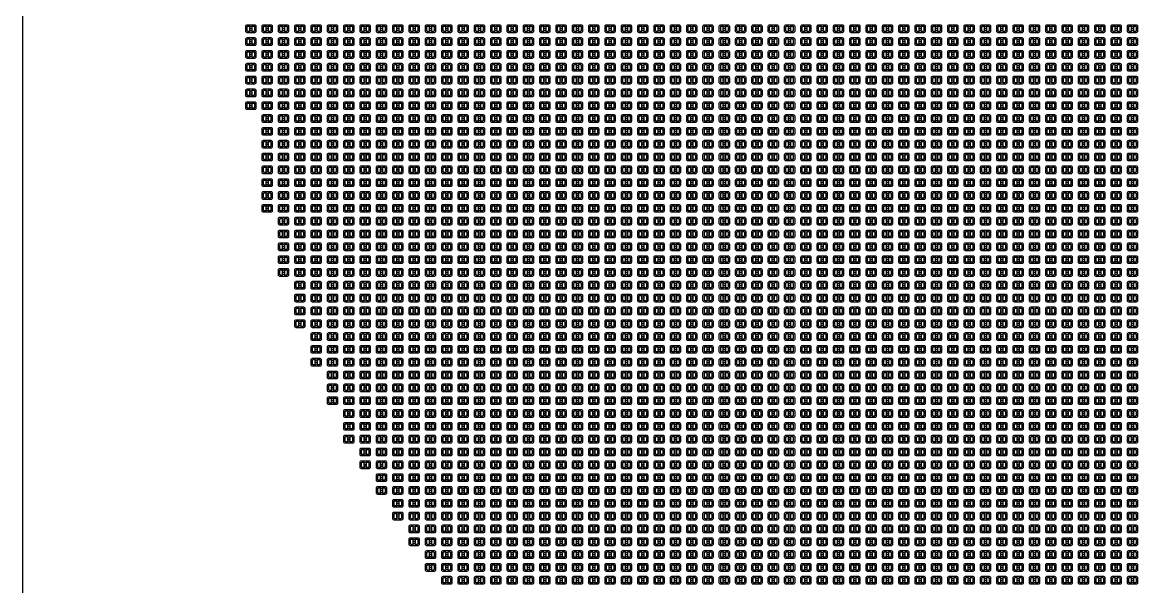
# Model space of a CAD drawing. Header units: metres. Extents: x -2500 to 2500, y -2500 to 2500.
# Drawn here: x -2500 to -7, y -1256 to 2 of the extents above; entities that cross this region are included whole.
import ezdxf

# ---------------------------------------------------------------- set-up
doc = ezdxf.new("R2010")
doc.units = ezdxf.units.M
doc.layers.add('structure', color=2, linetype='Continuous')
doc.layers.add('substrate', color=7, linetype='Continuous')

# ---------------------------------------------------------------- blocks, each defined once
blk = doc.blocks.new('structure')
at = {"layer": 'structure'}
for points in [[(-11.2, 5.8, -0.414214), (-8.2, 8.8), (8.2, 8.8, -0.414214), (11.2, 5.8), (11.2, -5.8, -0.414214), (8.2, -8.8), (-8.2, -8.8, -0.414214), (-11.2, -5.8), (-11.2, 5.8)], [(-8.2, 4.6, -0.414214), (-7, 5.8), (-2.7, 5.8, -0.414214), (-1.5, 4.6), (-1.5, 3.8, -0.414214), (-2, 3.3), (-2.5, 3.3, 0.414214), (-3, 2.8), (-3, 0.3), (3, 0.3), (3, 2.8, 0.414214), (2.5, 3.3), (2, 3.3, -0.414214), (1.5, 3.8), (1.5, 4.6, -0.414214), (2.7, 5.8), (7, 5.8, -0.414214), (8.2, 4.6), (8.2, -4.6, -0.414214), (7, -5.8), (2.7, -5.8, -0.414214), (1.5, -4.6), (1.5, -3.8, -0.414214), (2, -3.3), (2.5, -3.3, 0.414214), (3, -2.8), (3, -0.3), (-3, -0.3), (-3, -2.8, 0.414214), (-2.5, -3.3), (-2, -3.3, -0.414214), (-1.5, -3.8), (-1.5, -4.6, -0.414214), (-2.7, -5.8), (-7, -5.8, -0.414214), (-7, -5.8, -0.414214), (-8.2, -4.6), (-8.2, 4.6)]]:
    blk.add_lwpolyline(points, format="xyb", dxfattribs=at)
blk = doc.blocks.new('array')
at = {"layer": 'structure'}
for p in [(-1990.4, -11.8), (-1954, -11.8), (-1917.6, -11.8), (-1881.2, -11.8), (-1844.8, -11.8), (-1808.4, -11.8), (-1772, -11.8), (-1735.6, -11.8), (-1699.2, -11.8), (-1662.8, -11.8), (-1626.4, -11.8), (-1590, -11.8), (-1553.6, -11.8), (-1517.2, -11.8), (-1480.8, -11.8), (-1444.4, -11.8), (-1408, -11.8), (-1371.6, -11.8), (-1335.2, -11.8), (-1298.8, -11.8), (-1262.4, -11.8), (-1226, -11.8), (-1189.6, -11.8), (-1153.2, -11.8), (-1116.8, -11.8), (-1080.4, -11.8), (-1044, -11.8), (-1007.6, -11.8), (-971.2, -11.8), (-934.8, -11.8), (-898.4, -11.8), (-862, -11.8), (-825.6, -11.8), (-789.2, -11.8), (-752.8, -11.8), (-716.4, -11.8), (-680, -11.8), (-643.6, -11.8), (-607.2, -11.8), (-570.8, -11.8), (-534.4, -11.8), (-498, -11.8), (-461.6, -11.8), (-425.2, -11.8), (-388.8, -11.8), (-352.4, -11.8), (-316, -11.8), (-279.6, -11.8), (-243.2, -11.8), (-206.8, -11.8), (-170.4, -11.8), (-134, -11.8), (-97.6, -11.8), (-61.2, -11.8), (-24.8, -11.8), (-1990.4, -40.4), (-1954, -40.4), (-1917.6, -40.4), (-1881.2, -40.4), (-1844.8, -40.4), (-1808.4, -40.4), (-1772, -40.4), (-1735.6, -40.4), (-1699.2, -40.4), (-1662.8, -40.4), (-1626.4, -40.4), (-1590, -40.4), (-1553.6, -40.4), (-1517.2, -40.4), (-1480.8, -40.4), (-1444.4, -40.4), (-1408, -40.4), (-1371.6, -40.4), (-1335.2, -40.4), (-1298.8, -40.4), (-1262.4, -40.4), (-1226, -40.4), (-1189.6, -40.4), (-1153.2, -40.4), (-1116.8, -40.4), (-1080.4, -40.4), (-1044, -40.4), (-1007.6, -40.4), (-971.2, -40.4), (-934.8, -40.4), (-898.4, -40.4), (-862, -40.4), (-825.6, -40.4), (-789.2, -40.4), (-752.8, -40.4), (-716.4, -40.4), (-680, -40.4), (-643.6, -40.4), (-607.2, -40.4), (-570.8, -40.4), (-534.4, -40.4), (-498, -40.4), (-461.6, -40.4), (-425.2, -40.4), (-388.8, -40.4), (-352.4, -40.4), (-316, -40.4), (-279.6, -40.4), (-243.2, -40.4), (-206.8, -40.4), (-170.4, -40.4), (-134, -40.4), (-97.6, -40.4), (-61.2, -40.4), (-24.8, -40.4), (-1990.4, -69), (-1954, -69), (-1917.6, -69), (-1881.2, -69), (-1844.8, -69), (-1808.4, -69), (-1772, -69), (-1735.6, -69), (-1699.2, -69), (-1662.8, -69), (-1626.4, -69), (-1590, -69), (-1553.6, -69), (-1517.2, -69), (-1480.8, -69), (-1444.4, -69), (-1408, -69), (-1371.6, -69), (-1335.2, -69), (-1298.8, -69), (-1262.4, -69), (-1226, -69), (-1189.6, -69), (-1153.2, -69), (-1116.8, -69), (-1080.4, -69), (-1044, -69), (-1007.6, -69), (-971.2, -69), (-934.8, -69), (-898.4, -69), (-862, -69), (-825.6, -69), (-789.2, -69), (-752.8, -69), (-716.4, -69), (-680, -69), (-643.6, -69), (-607.2, -69), (-570.8, -69), (-534.4, -69), (-498, -69), (-461.6, -69), (-425.2, -69), (-388.8, -69), (-352.4, -69), (-316, -69), (-279.6, -69), (-243.2, -69), (-206.8, -69), (-170.4, -69), (-134, -69), (-97.6, -69), (-61.2, -69), (-24.8, -69), (-1990.4, -97.6), (-1954, -97.6), (-1917.6, -97.6), (-1881.2, -97.6), (-1844.8, -97.6), (-1808.4, -97.6), (-1772, -97.6), (-1735.6, -97.6), (-1699.2, -97.6), (-1662.8, -97.6), (-1626.4, -97.6), (-1590, -97.6), (-1553.6, -97.6), (-1517.2, -97.6), (-1480.8, -97.6), (-1444.4, -97.6), (-1408, -97.6), (-1371.6, -97.6), (-1335.2, -97.6), (-1298.8, -97.6), (-1262.4, -97.6), (-1226, -97.6), (-1189.6, -97.6), (-1153.2, -97.6), (-1116.8, -97.6), (-1080.4, -97.6), (-1044, -97.6), (-1007.6, -97.6), (-971.2, -97.6), (-934.8, -97.6), (-898.4, -97.6), (-862, -97.6), (-825.6, -97.6), (-789.2, -97.6), (-752.8, -97.6), (-716.4, -97.6), (-680, -97.6), (-643.6, -97.6), (-607.2, -97.6), (-570.8, -97.6), (-534.4, -97.6), (-498, -97.6), (-461.6, -97.6), (-425.2, -97.6), (-388.8, -97.6), (-352.4, -97.6), (-316, -97.6), (-279.6, -97.6), (-243.2, -97.6), (-206.8, -97.6), (-170.4, -97.6), (-134, -97.6), (-97.6, -97.6), (-61.2, -97.6), (-24.8, -97.6), (-1990.4, -126.2), (-1954, -126.2), (-1917.6, -126.2), (-1881.2, -126.2), (-1844.8, -126.2), (-1808.4, -126.2), (-1772, -126.2), (-1735.6, -126.2), (-1699.2, -126.2), (-1662.8, -126.2), (-1626.4, -126.2), (-1590, -126.2), (-1553.6, -126.2), (-1517.2, -126.2), (-1480.8, -126.2), (-1444.4, -126.2), (-1408, -126.2), (-1371.6, -126.2), (-1335.2, -126.2), (-1298.8, -126.2), (-1262.4, -126.2), (-1226, -126.2), (-1189.6, -126.2), (-1153.2, -126.2), (-1116.8, -126.2), (-1080.4, -126.2), (-1044, -126.2), (-1007.6, -126.2), (-971.2, -126.2), (-934.8, -126.2), (-898.4, -126.2), (-862, -126.2), (-825.6, -126.2), (-789.2, -126.2), (-752.8, -126.2), (-716.4, -126.2), (-680, -126.2), (-643.6, -126.2), (-607.2, -126.2), (-570.8, -126.2), (-534.4, -126.2), (-498, -126.2), (-461.6, -126.2), (-425.2, -126.2), (-388.8, -126.2), (-352.4, -126.2), (-316, -126.2), (-279.6, -126.2), (-243.2, -126.2), (-206.8, -126.2), (-170.4, -126.2), (-134, -126.2), (-97.6, -126.2), (-61.2, -126.2), (-24.8, -126.2), (-1990.4, -154.8), (-1954, -154.8), (-1917.6, -154.8), (-1881.2, -154.8), (-1844.8, -154.8), (-1808.4, -154.8), (-1772, -154.8), (-1735.6, -154.8), (-1699.2, -154.8), (-1662.8, -154.8), (-1626.4, -154.8), (-1590, -154.8), (-1553.6, -154.8), (-1517.2, -154.8), (-1480.8, -154.8), (-1444.4, -154.8), (-1408, -154.8), (-1371.6, -154.8), (-1335.2, -154.8), (-1298.8, -154.8), (-1262.4, -154.8), (-1226, -154.8), (-1189.6, -154.8), (-1153.2, -154.8), (-1116.8, -154.8), (-1080.4, -154.8), (-1044, -154.8), (-1007.6, -154.8), (-971.2, -154.8), (-934.8, -154.8), (-898.4, -154.8), (-862, -154.8), (-825.6, -154.8), (-789.2, -154.8), (-752.8, -154.8), (-716.4, -154.8), (-680, -154.8), (-643.6, -154.8), (-607.2, -154.8), (-570.8, -154.8), (-534.4, -154.8), (-498, -154.8), (-461.6, -154.8), (-425.2, -154.8), (-388.8, -154.8), (-352.4, -154.8), (-316, -154.8), (-279.6, -154.8), (-243.2, -154.8), (-206.8, -154.8), (-170.4, -154.8), (-134, -154.8), (-97.6, -154.8), (-61.2, -154.8), (-24.8, -154.8), (-1990.4, -183.4), (-1954, -183.4), (-1917.6, -183.4), (-1881.2, -183.4), (-1844.8, -183.4), (-1808.4, -183.4), (-1772, -183.4), (-1735.6, -183.4), (-1699.2, -183.4), (-1662.8, -183.4), (-1626.4, -183.4), (-1590, -183.4), (-1553.6, -183.4), (-1517.2, -183.4), (-1480.8, -183.4), (-1444.4, -183.4), (-1408, -183.4), (-1371.6, -183.4), (-1335.2, -183.4), (-1298.8, -183.4), (-1262.4, -183.4), (-1226, -183.4), (-1189.6, -183.4), (-1153.2, -183.4), (-1116.8, -183.4), (-1080.4, -183.4), (-1044, -183.4), (-1007.6, -183.4), (-971.2, -183.4), (-934.8, -183.4), (-898.4, -183.4), (-862, -183.4), (-825.6, -183.4), (-789.2, -183.4), (-752.8, -183.4), (-716.4, -183.4), (-680, -183.4), (-643.6, -183.4), (-607.2, -183.4), (-570.8, -183.4), (-534.4, -183.4), (-498, -183.4), (-461.6, -183.4), (-425.2, -183.4), (-388.8, -183.4), (-352.4, -183.4), (-316, -183.4), (-279.6, -183.4), (-243.2, -183.4), (-206.8, -183.4), (-170.4, -183.4), (-134, -183.4), (-97.6, -183.4), (-61.2, -183.4), (-24.8, -183.4), (-1954, -212), (-1917.6, -212), (-1881.2, -212), (-1844.8, -212), (-1808.4, -212), (-1772, -212), (-1735.6, -212), (-1699.2, -212), (-1662.8, -212), (-1626.4, -212), (-1590, -212), (-1553.6, -212), (-1517.2, -212), (-1480.8, -212), (-1444.4, -212), (-1408, -212), (-1371.6, -212), (-1335.2, -212), (-1298.8, -212), (-1262.4, -212), (-1226, -212), (-1189.6, -212), (-1153.2, -212), (-1116.8, -212), (-1080.4, -212), (-1044, -212), (-1007.6, -212), (-971.2, -212), (-934.8, -212), (-898.4, -212), (-862, -212), (-825.6, -212), (-789.2, -212), (-752.8, -212), (-716.4, -212), (-680, -212), (-643.6, -212), (-607.2, -212), (-570.8, -212), (-534.4, -212), (-498, -212), (-461.6, -212), (-425.2, -212), (-388.8, -212), (-352.4, -212), (-316, -212), (-279.6, -212), (-243.2, -212), (-206.8, -212), (-170.4, -212), (-134, -212), (-97.6, -212), (-61.2, -212), (-24.8, -212), (-1954, -240.6), (-1917.6, -240.6), (-1881.2, -240.6), (-1844.8, -240.6), (-1808.4, -240.6), (-1772, -240.6), (-1735.6, -240.6), (-1699.2, -240.6), (-1662.8, -240.6), (-1626.4, -240.6), (-1590, -240.6), (-1553.6, -240.6), (-1517.2, -240.6), (-1480.8, -240.6), (-1444.4, -240.6), (-1408, -240.6), (-1371.6, -240.6), (-1335.2, -240.6), (-1298.8, -240.6), (-1262.4, -240.6), (-1226, -240.6), (-1189.6, -240.6), (-1153.2, -240.6), (-1116.8, -240.6), (-1080.4, -240.6), (-1044, -240.6), (-1007.6, -240.6), (-971.2, -240.6), (-934.8, -240.6), (-898.4, -240.6), (-862, -240.6), (-825.6, -240.6), (-789.2, -240.6), (-752.8, -240.6), (-716.4, -240.6), (-680, -240.6), (-643.6, -240.6), (-607.2, -240.6), (-570.8, -240.6), (-534.4, -240.6), (-498, -240.6), (-461.6, -240.6), (-425.2, -240.6), (-388.8, -240.6), (-352.4, -240.6), (-316, -240.6), (-279.6, -240.6), (-243.2, -240.6), (-206.8, -240.6), (-170.4, -240.6), (-134, -240.6), (-97.6, -240.6), (-61.2, -240.6), (-24.8, -240.6), (-1954, -269.2), (-1917.6, -269.2), (-1881.2, -269.2), (-1844.8, -269.2), (-1808.4, -269.2), (-1772, -269.2), (-1735.6, -269.2), (-1699.2, -269.2), (-1662.8, -269.2), (-1626.4, -269.2), (-1590, -269.2), (-1553.6, -269.2), (-1517.2, -269.2), (-1480.8, -269.2), (-1444.4, -269.2), (-1408, -269.2), (-1371.6, -269.2), (-1335.2, -269.2), (-1298.8, -269.2), (-1262.4, -269.2), (-1226, -269.2), (-1189.6, -269.2), (-1153.2, -269.2), (-1116.8, -269.2), (-1080.4, -269.2), (-1044, -269.2), (-1007.6, -269.2), (-971.2, -269.2), (-934.8, -269.2), (-898.4, -269.2), (-862, -269.2), (-825.6, -269.2), (-789.2, -269.2), (-752.8, -269.2), (-716.4, -269.2), (-680, -269.2), (-643.6, -269.2), (-607.2, -269.2), (-570.8, -269.2), (-534.4, -269.2), (-498, -269.2), (-461.6, -269.2), (-425.2, -269.2), (-388.8, -269.2), (-352.4, -269.2), (-316, -269.2), (-279.6, -269.2), (-243.2, -269.2), (-206.8, -269.2), (-170.4, -269.2), (-134, -269.2), (-97.6, -269.2), (-61.2, -269.2), (-24.8, -269.2), (-1954, -297.8), (-1917.6, -297.8), (-1881.2, -297.8), (-1844.8, -297.8), (-1808.4, -297.8), (-1772, -297.8), (-1735.6, -297.8), (-1699.2, -297.8), (-1662.8, -297.8), (-1626.4, -297.8), (-1590, -297.8), (-1553.6, -297.8), (-1517.2, -297.8), (-1480.8, -297.8), (-1444.4, -297.8), (-1408, -297.8), (-1371.6, -297.8), (-1335.2, -297.8), (-1298.8, -297.8), (-1262.4, -297.8), (-1226, -297.8), (-1189.6, -297.8), (-1153.2, -297.8), (-1116.8, -297.8), (-1080.4, -297.8), (-1044, -297.8), (-1007.6, -297.8), (-971.2, -297.8), (-934.8, -297.8), (-898.4, -297.8), (-862, -297.8), (-825.6, -297.8), (-789.2, -297.8), (-752.8, -297.8), (-716.4, -297.8), (-680, -297.8), (-643.6, -297.8), (-607.2, -297.8), (-570.8, -297.8), (-534.4, -297.8), (-498, -297.8), (-461.6, -297.8), (-425.2, -297.8), (-388.8, -297.8), (-352.4, -297.8), (-316, -297.8), (-279.6, -297.8), (-243.2, -297.8), (-206.8, -297.8), (-170.4, -297.8), (-134, -297.8), (-97.6, -297.8), (-61.2, -297.8), (-24.8, -297.8), (-1954, -326.4), (-1917.6, -326.4), (-1881.2, -326.4), (-1844.8, -326.4), (-1808.4, -326.4), (-1772, -326.4), (-1735.6, -326.4), (-1699.2, -326.4), (-1662.8, -326.4), (-1626.4, -326.4), (-1590, -326.4), (-1553.6, -326.4), (-1517.2, -326.4), (-1480.8, -326.4), (-1444.4, -326.4), (-1408, -326.4), (-1371.6, -326.4), (-1335.2, -326.4), (-1298.8, -326.4), (-1262.4, -326.4), (-1226, -326.4), (-1189.6, -326.4), (-1153.2, -326.4), (-1116.8, -326.4), (-1080.4, -326.4), (-1044, -326.4), (-1007.6, -326.4), (-971.2, -326.4), (-934.8, -326.4), (-898.4, -326.4), (-862, -326.4), (-825.6, -326.4), (-789.2, -326.4), (-752.8, -326.4), (-716.4, -326.4), (-680, -326.4), (-643.6, -326.4), (-607.2, -326.4), (-570.8, -326.4), (-534.4, -326.4), (-498, -326.4), (-461.6, -326.4), (-425.2, -326.4), (-388.8, -326.4), (-352.4, -326.4), (-316, -326.4), (-279.6, -326.4), (-243.2, -326.4), (-206.8, -326.4), (-170.4, -326.4), (-134, -326.4), (-97.6, -326.4), (-61.2, -326.4), (-24.8, -326.4), (-1954, -355), (-1917.6, -355), (-1881.2, -355), (-1844.8, -355), (-1808.4, -355), (-1772, -355), (-1735.6, -355), (-1699.2, -355), (-1662.8, -355), (-1626.4, -355), (-1590, -355), (-1553.6, -355), (-1517.2, -355), (-1480.8, -355), (-1444.4, -355), (-1408, -355), (-1371.6, -355), (-1335.2, -355), (-1298.8, -355), (-1262.4, -355), (-1226, -355), (-1189.6, -355), (-1153.2, -355), (-1116.8, -355), (-1080.4, -355), (-1044, -355), (-1007.6, -355), (-971.2, -355), (-934.8, -355), (-898.4, -355), (-862, -355), (-825.6, -355), (-789.2, -355), (-752.8, -355), (-716.4, -355), (-680, -355), (-643.6, -355), (-607.2, -355), (-570.8, -355), (-534.4, -355), (-498, -355), (-461.6, -355), (-425.2, -355), (-388.8, -355), (-352.4, -355), (-316, -355), (-279.6, -355), (-243.2, -355), (-206.8, -355), (-170.4, -355), (-134, -355), (-97.6, -355), (-61.2, -355), (-24.8, -355), (-1954, -383.6), (-1917.6, -383.6), (-1881.2, -383.6), (-1844.8, -383.6), (-1808.4, -383.6), (-1772, -383.6), (-1735.6, -383.6), (-1699.2, -383.6), (-1662.8, -383.6), (-1626.4, -383.6), (-1590, -383.6), (-1553.6, -383.6), (-1517.2, -383.6), (-1480.8, -383.6), (-1444.4, -383.6), (-1408, -383.6), (-1371.6, -383.6), (-1335.2, -383.6), (-1298.8, -383.6), (-1262.4, -383.6), (-1226, -383.6), (-1189.6, -383.6), (-1153.2, -383.6), (-1116.8, -383.6), (-1080.4, -383.6), (-1044, -383.6), (-1007.6, -383.6), (-971.2, -383.6), (-934.8, -383.6), (-898.4, -383.6), (-862, -383.6), (-825.6, -383.6), (-789.2, -383.6), (-752.8, -383.6), (-716.4, -383.6), (-680, -383.6), (-643.6, -383.6), (-607.2, -383.6), (-570.8, -383.6), (-534.4, -383.6), (-498, -383.6), (-461.6, -383.6), (-425.2, -383.6), (-388.8, -383.6), (-352.4, -383.6), (-316, -383.6), (-279.6, -383.6), (-243.2, -383.6), (-206.8, -383.6), (-170.4, -383.6), (-134, -383.6), (-97.6, -383.6), (-61.2, -383.6), (-24.8, -383.6), (-1954, -412.2), (-1917.6, -412.2), (-1881.2, -412.2), (-1844.8, -412.2), (-1808.4, -412.2), (-1772, -412.2), (-1735.6, -412.2), (-1699.2, -412.2), (-1662.8, -412.2), (-1626.4, -412.2), (-1590, -412.2), (-1553.6, -412.2), (-1517.2, -412.2), (-1480.8, -412.2), (-1444.4, -412.2), (-1408, -412.2), (-1371.6, -412.2), (-1335.2, -412.2), (-1298.8, -412.2), (-1262.4, -412.2), (-1226, -412.2), (-1189.6, -412.2), (-1153.2, -412.2), (-1116.8, -412.2), (-1080.4, -412.2), (-1044, -412.2), (-1007.6, -412.2), (-971.2, -412.2), (-934.8, -412.2), (-898.4, -412.2), (-862, -412.2), (-825.6, -412.2), (-789.2, -412.2), (-752.8, -412.2), (-716.4, -412.2), (-680, -412.2), (-643.6, -412.2), (-607.2, -412.2), (-570.8, -412.2), (-534.4, -412.2), (-498, -412.2), (-461.6, -412.2), (-425.2, -412.2), (-388.8, -412.2), (-352.4, -412.2), (-316, -412.2), (-279.6, -412.2), (-243.2, -412.2), (-206.8, -412.2), (-170.4, -412.2), (-134, -412.2), (-97.6, -412.2), (-61.2, -412.2), (-24.8, -412.2), (-1917.6, -440.8), (-1881.2, -440.8), (-1844.8, -440.8), (-1808.4, -440.8), (-1772, -440.8), (-1735.6, -440.8), (-1699.2, -440.8), (-1662.8, -440.8), (-1626.4, -440.8), (-1590, -440.8), (-1553.6, -440.8), (-1517.2, -440.8), (-1480.8, -440.8), (-1444.4, -440.8), (-1408, -440.8), (-1371.6, -440.8), (-1335.2, -440.8), (-1298.8, -440.8), (-1262.4, -440.8), (-1226, -440.8), (-1189.6, -440.8), (-1153.2, -440.8), (-1116.8, -440.8), (-1080.4, -440.8), (-1044, -440.8), (-1007.6, -440.8), (-971.2, -440.8), (-934.8, -440.8), (-898.4, -440.8), (-862, -440.8), (-825.6, -440.8), (-789.2, -440.8), (-752.8, -440.8), (-716.4, -440.8), (-680, -440.8), (-643.6, -440.8), (-607.2, -440.8), (-570.8, -440.8), (-534.4, -440.8), (-498, -440.8), (-461.6, -440.8), (-425.2, -440.8), (-388.8, -440.8), (-352.4, -440.8), (-316, -440.8), (-279.6, -440.8), (-243.2, -440.8), (-206.8, -440.8), (-170.4, -440.8), (-134, -440.8), (-97.6, -440.8), (-61.2, -440.8), (-24.8, -440.8), (-1917.6, -469.4), (-1881.2, -469.4), (-1844.8, -469.4), (-1808.4, -469.4), (-1772, -469.4), (-1735.6, -469.4), (-1699.2, -469.4), (-1662.8, -469.4), (-1626.4, -469.4), (-1590, -469.4), (-1553.6, -469.4), (-1517.2, -469.4), (-1480.8, -469.4), (-1444.4, -469.4), (-1408, -469.4), (-1371.6, -469.4), (-1335.2, -469.4), (-1298.8, -469.4), (-1262.4, -469.4), (-1226, -469.4), (-1189.6, -469.4), (-1153.2, -469.4), (-1116.8, -469.4), (-1080.4, -469.4), (-1044, -469.4), (-1007.6, -469.4), (-971.2, -469.4), (-934.8, -469.4), (-898.4, -469.4), (-862, -469.4), (-825.6, -469.4), (-789.2, -469.4), (-752.8, -469.4), (-716.4, -469.4), (-680, -469.4), (-643.6, -469.4), (-607.2, -469.4), (-570.8, -469.4), (-534.4, -469.4), (-498, -469.4), (-461.6, -469.4), (-425.2, -469.4), (-388.8, -469.4), (-352.4, -469.4), (-316, -469.4), (-279.6, -469.4), (-243.2, -469.4), (-206.8, -469.4), (-170.4, -469.4), (-134, -469.4), (-97.6, -469.4), (-61.2, -469.4), (-24.8, -469.4), (-1917.6, -498), (-1881.2, -498), (-1844.8, -498), (-1808.4, -498), (-1772, -498), (-1735.6, -498), (-1699.2, -498), (-1662.8, -498), (-1626.4, -498), (-1590, -498), (-1553.6, -498), (-1517.2, -498), (-1480.8, -498), (-1444.4, -498), (-1408, -498), (-1371.6, -498), (-1335.2, -498), (-1298.8, -498), (-1262.4, -498), (-1226, -498), (-1189.6, -498), (-1153.2, -498), (-1116.8, -498), (-1080.4, -498), (-1044, -498), (-1007.6, -498), (-971.2, -498), (-934.8, -498), (-898.4, -498), (-862, -498), (-825.6, -498), (-789.2, -498), (-752.8, -498), (-716.4, -498), (-680, -498), (-643.6, -498), (-607.2, -498), (-570.8, -498), (-534.4, -498), (-498, -498), (-461.6, -498), (-425.2, -498), (-388.8, -498), (-352.4, -498), (-316, -498), (-279.6, -498), (-243.2, -498), (-206.8, -498), (-170.4, -498), (-134, -498), (-97.6, -498), (-61.2, -498), (-24.8, -498), (-1917.6, -526.6), (-1881.2, -526.6), (-1844.8, -526.6), (-1808.4, -526.6), (-1772, -526.6), (-1735.6, -526.6), (-1699.2, -526.6), (-1662.8, -526.6), (-1626.4, -526.6), (-1590, -526.6), (-1553.6, -526.6), (-1517.2, -526.6), (-1480.8, -526.6), (-1444.4, -526.6), (-1408, -526.6), (-1371.6, -526.6), (-1335.2, -526.6), (-1298.8, -526.6), (-1262.4, -526.6), (-1226, -526.6), (-1189.6, -526.6), (-1153.2, -526.6), (-1116.8, -526.6), (-1080.4, -526.6), (-1044, -526.6), (-1007.6, -526.6), (-971.2, -526.6), (-934.8, -526.6), (-898.4, -526.6), (-862, -526.6), (-825.6, -526.6), (-789.2, -526.6), (-752.8, -526.6), (-716.4, -526.6), (-680, -526.6), (-643.6, -526.6), (-607.2, -526.6), (-570.8, -526.6), (-534.4, -526.6), (-498, -526.6), (-461.6, -526.6), (-425.2, -526.6), (-388.8, -526.6), (-352.4, -526.6), (-316, -526.6), (-279.6, -526.6), (-243.2, -526.6), (-206.8, -526.6), (-170.4, -526.6), (-134, -526.6), (-97.6, -526.6), (-61.2, -526.6), (-24.8, -526.6), (-1917.6, -555.2), (-1881.2, -555.2), (-1844.8, -555.2), (-1808.4, -555.2), (-1772, -555.2), (-1735.6, -555.2), (-1699.2, -555.2), (-1662.8, -555.2), (-1626.4, -555.2), (-1590, -555.2), (-1553.6, -555.2), (-1517.2, -555.2), (-1480.8, -555.2), (-1444.4, -555.2), (-1408, -555.2), (-1371.6, -555.2), (-1335.2, -555.2), (-1298.8, -555.2), (-1262.4, -555.2), (-1226, -555.2), (-1189.6, -555.2), (-1153.2, -555.2), (-1116.8, -555.2), (-1080.4, -555.2), (-1044, -555.2), (-1007.6, -555.2), (-971.2, -555.2), (-934.8, -555.2), (-898.4, -555.2), (-862, -555.2), (-825.6, -555.2), (-789.2, -555.2), (-752.8, -555.2), (-716.4, -555.2), (-680, -555.2), (-643.6, -555.2), (-607.2, -555.2), (-570.8, -555.2), (-534.4, -555.2), (-498, -555.2), (-461.6, -555.2), (-425.2, -555.2), (-388.8, -555.2), (-352.4, -555.2), (-316, -555.2), (-279.6, -555.2), (-243.2, -555.2), (-206.8, -555.2), (-170.4, -555.2), (-134, -555.2), (-97.6, -555.2), (-61.2, -555.2), (-24.8, -555.2), (-1881.2, -583.8), (-1844.8, -583.8), (-1808.4, -583.8), (-1772, -583.8), (-1735.6, -583.8), (-1699.2, -583.8), (-1662.8, -583.8), (-1626.4, -583.8), (-1590, -583.8), (-1553.6, -583.8), (-1517.2, -583.8), (-1480.8, -583.8), (-1444.4, -583.8), (-1408, -583.8), (-1371.6, -583.8), (-1335.2, -583.8), (-1298.8, -583.8), (-1262.4, -583.8), (-1226, -583.8), (-1189.6, -583.8), (-1153.2, -583.8), (-1116.8, -583.8), (-1080.4, -583.8), (-1044, -583.8), (-1007.6, -583.8), (-971.2, -583.8), (-934.8, -583.8), (-898.4, -583.8), (-862, -583.8), (-825.6, -583.8), (-789.2, -583.8), (-752.8, -583.8), (-716.4, -583.8), (-680, -583.8), (-643.6, -583.8), (-607.2, -583.8), (-570.8, -583.8), (-534.4, -583.8), (-498, -583.8), (-461.6, -583.8), (-425.2, -583.8), (-388.8, -583.8), (-352.4, -583.8), (-316, -583.8), (-279.6, -583.8), (-243.2, -583.8), (-206.8, -583.8), (-170.4, -583.8), (-134, -583.8), (-97.6, -583.8), (-61.2, -583.8), (-24.8, -583.8), (-1881.2, -612.4), (-1844.8, -612.4), (-1808.4, -612.4), (-1772, -612.4), (-1735.6, -612.4), (-1699.2, -612.4), (-1662.8, -612.4), (-1626.4, -612.4), (-1590, -612.4), (-1553.6, -612.4), (-1517.2, -612.4), (-1480.8, -612.4), (-1444.4, -612.4), (-1408, -612.4), (-1371.6, -612.4), (-1335.2, -612.4), (-1298.8, -612.4), (-1262.4, -612.4), (-1226, -612.4), (-1189.6, -612.4), (-1153.2, -612.4), (-1116.8, -612.4), (-1080.4, -612.4), (-1044, -612.4), (-1007.6, -612.4), (-971.2, -612.4), (-934.8, -612.4), (-898.4, -612.4), (-862, -612.4), (-825.6, -612.4), (-789.2, -612.4), (-752.8, -612.4), (-716.4, -612.4), (-680, -612.4), (-643.6, -612.4), (-607.2, -612.4), (-570.8, -612.4), (-534.4, -612.4), (-498, -612.4), (-461.6, -612.4), (-425.2, -612.4), (-388.8, -612.4), (-352.4, -612.4), (-316, -612.4), (-279.6, -612.4), (-243.2, -612.4), (-206.8, -612.4), (-170.4, -612.4), (-134, -612.4), (-97.6, -612.4), (-61.2, -612.4), (-24.8, -612.4), (-1881.2, -641), (-1844.8, -641), (-1808.4, -641), (-1772, -641), (-1735.6, -641), (-1699.2, -641), (-1662.8, -641), (-1626.4, -641), (-1590, -641), (-1553.6, -641), (-1517.2, -641), (-1480.8, -641), (-1444.4, -641), (-1408, -641), (-1371.6, -641), (-1335.2, -641), (-1298.8, -641), (-1262.4, -641), (-1226, -641), (-1189.6, -641), (-1153.2, -641), (-1116.8, -641), (-1080.4, -641), (-1044, -641), (-1007.6, -641), (-971.2, -641), (-934.8, -641), (-898.4, -641), (-862, -641), (-825.6, -641), (-789.2, -641), (-752.8, -641), (-716.4, -641), (-680, -641), (-643.6, -641), (-607.2, -641), (-570.8, -641), (-534.4, -641), (-498, -641), (-461.6, -641), (-425.2, -641), (-388.8, -641), (-352.4, -641), (-316, -641), (-279.6, -641), (-243.2, -641), (-206.8, -641), (-170.4, -641), (-134, -641), (-97.6, -641), (-61.2, -641), (-24.8, -641), (-1881.2, -669.6), (-1844.8, -669.6), (-1808.4, -669.6), (-1772, -669.6), (-1735.6, -669.6), (-1699.2, -669.6), (-1662.8, -669.6), (-1626.4, -669.6), (-1590, -669.6), (-1553.6, -669.6), (-1517.2, -669.6), (-1480.8, -669.6), (-1444.4, -669.6), (-1408, -669.6), (-1371.6, -669.6), (-1335.2, -669.6), (-1298.8, -669.6), (-1262.4, -669.6), (-1226, -669.6), (-1189.6, -669.6), (-1153.2, -669.6), (-1116.8, -669.6), (-1080.4, -669.6), (-1044, -669.6), (-1007.6, -669.6), (-971.2, -669.6), (-934.8, -669.6), (-898.4, -669.6), (-862, -669.6), (-825.6, -669.6), (-789.2, -669.6), (-752.8, -669.6), (-716.4, -669.6), (-680, -669.6), (-643.6, -669.6), (-607.2, -669.6), (-570.8, -669.6), (-534.4, -669.6), (-498, -669.6), (-461.6, -669.6), (-425.2, -669.6), (-388.8, -669.6), (-352.4, -669.6), (-316, -669.6), (-279.6, -669.6), (-243.2, -669.6), (-206.8, -669.6), (-170.4, -669.6), (-134, -669.6), (-97.6, -669.6), (-61.2, -669.6), (-24.8, -669.6), (-1844.8, -698.2), (-1808.4, -698.2), (-1772, -698.2), (-1735.6, -698.2), (-1699.2, -698.2), (-1662.8, -698.2), (-1626.4, -698.2), (-1590, -698.2), (-1553.6, -698.2), (-1517.2, -698.2), (-1480.8, -698.2), (-1444.4, -698.2), (-1408, -698.2), (-1371.6, -698.2), (-1335.2, -698.2), (-1298.8, -698.2), (-1262.4, -698.2), (-1226, -698.2), (-1189.6, -698.2), (-1153.2, -698.2), (-1116.8, -698.2), (-1080.4, -698.2), (-1044, -698.2), (-1007.6, -698.2), (-971.2, -698.2), (-934.8, -698.2), (-898.4, -698.2), (-862, -698.2), (-825.6, -698.2), (-789.2, -698.2), (-752.8, -698.2), (-716.4, -698.2), (-680, -698.2), (-643.6, -698.2), (-607.2, -698.2), (-570.8, -698.2), (-534.4, -698.2), (-498, -698.2), (-461.6, -698.2), (-425.2, -698.2), (-388.8, -698.2), (-352.4, -698.2), (-316, -698.2), (-279.6, -698.2), (-243.2, -698.2), (-206.8, -698.2), (-170.4, -698.2), (-134, -698.2), (-97.6, -698.2), (-61.2, -698.2), (-24.8, -698.2), (-1844.8, -726.8), (-1808.4, -726.8), (-1772, -726.8), (-1735.6, -726.8), (-1699.2, -726.8), (-1662.8, -726.8), (-1626.4, -726.8), (-1590, -726.8), (-1553.6, -726.8), (-1517.2, -726.8), (-1480.8, -726.8), (-1444.4, -726.8), (-1408, -726.8), (-1371.6, -726.8), (-1335.2, -726.8), (-1298.8, -726.8), (-1262.4, -726.8), (-1226, -726.8), (-1189.6, -726.8), (-1153.2, -726.8), (-1116.8, -726.8), (-1080.4, -726.8), (-1044, -726.8), (-1007.6, -726.8), (-971.2, -726.8), (-934.8, -726.8), (-898.4, -726.8), (-862, -726.8), (-825.6, -726.8), (-789.2, -726.8), (-752.8, -726.8), (-716.4, -726.8), (-680, -726.8), (-643.6, -726.8), (-607.2, -726.8), (-570.8, -726.8), (-534.4, -726.8), (-498, -726.8), (-461.6, -726.8), (-425.2, -726.8), (-388.8, -726.8), (-352.4, -726.8), (-316, -726.8), (-279.6, -726.8), (-243.2, -726.8), (-206.8, -726.8), (-170.4, -726.8), (-134, -726.8), (-97.6, -726.8), (-61.2, -726.8), (-24.8, -726.8), (-1844.8, -755.4), (-1808.4, -755.4), (-1772, -755.4), (-1735.6, -755.4), (-1699.2, -755.4), (-1662.8, -755.4), (-1626.4, -755.4), (-1590, -755.4), (-1553.6, -755.4), (-1517.2, -755.4), (-1480.8, -755.4), (-1444.4, -755.4), (-1408, -755.4), (-1371.6, -755.4), (-1335.2, -755.4), (-1298.8, -755.4), (-1262.4, -755.4), (-1226, -755.4), (-1189.6, -755.4), (-1153.2, -755.4), (-1116.8, -755.4), (-1080.4, -755.4), (-1044, -755.4), (-1007.6, -755.4), (-971.2, -755.4), (-934.8, -755.4), (-898.4, -755.4), (-862, -755.4), (-825.6, -755.4), (-789.2, -755.4), (-752.8, -755.4), (-716.4, -755.4), (-680, -755.4), (-643.6, -755.4), (-607.2, -755.4), (-570.8, -755.4), (-534.4, -755.4), (-498, -755.4), (-461.6, -755.4), (-425.2, -755.4), (-388.8, -755.4), (-352.4, -755.4), (-316, -755.4), (-279.6, -755.4), (-243.2, -755.4), (-206.8, -755.4), (-170.4, -755.4), (-134, -755.4), (-97.6, -755.4), (-61.2, -755.4), (-24.8, -755.4), (-1808.4, -784), (-1772, -784), (-1735.6, -784), (-1699.2, -784), (-1662.8, -784), (-1626.4, -784), (-1590, -784), (-1553.6, -784), (-1517.2, -784), (-1480.8, -784), (-1444.4, -784), (-1408, -784), (-1371.6, -784), (-1335.2, -784), (-1298.8, -784), (-1262.4, -784), (-1226, -784), (-1189.6, -784), (-1153.2, -784), (-1116.8, -784), (-1080.4, -784), (-1044, -784), (-1007.6, -784), (-971.2, -784), (-934.8, -784), (-898.4, -784), (-862, -784), (-825.6, -784), (-789.2, -784), (-752.8, -784), (-716.4, -784), (-680, -784), (-643.6, -784), (-607.2, -784), (-570.8, -784), (-534.4, -784), (-498, -784), (-461.6, -784), (-425.2, -784), (-388.8, -784), (-352.4, -784), (-316, -784), (-279.6, -784), (-243.2, -784), (-206.8, -784), (-170.4, -784), (-134, -784), (-97.6, -784), (-61.2, -784), (-24.8, -784), (-1808.4, -812.6), (-1772, -812.6), (-1735.6, -812.6), (-1699.2, -812.6), (-1662.8, -812.6), (-1626.4, -812.6), (-1590, -812.6), (-1553.6, -812.6), (-1517.2, -812.6), (-1480.8, -812.6), (-1444.4, -812.6), (-1408, -812.6), (-1371.6, -812.6), (-1335.2, -812.6), (-1298.8, -812.6), (-1262.4, -812.6), (-1226, -812.6), (-1189.6, -812.6), (-1153.2, -812.6), (-1116.8, -812.6), (-1080.4, -812.6), (-1044, -812.6), (-1007.6, -812.6), (-971.2, -812.6), (-934.8, -812.6), (-898.4, -812.6), (-862, -812.6), (-825.6, -812.6), (-789.2, -812.6), (-752.8, -812.6), (-716.4, -812.6), (-680, -812.6), (-643.6, -812.6), (-607.2, -812.6), (-570.8, -812.6), (-534.4, -812.6), (-498, -812.6), (-461.6, -812.6), (-425.2, -812.6), (-388.8, -812.6), (-352.4, -812.6), (-316, -812.6), (-279.6, -812.6), (-243.2, -812.6), (-206.8, -812.6), (-170.4, -812.6), (-134, -812.6), (-97.6, -812.6), (-61.2, -812.6), (-24.8, -812.6), (-1808.4, -841.2), (-1772, -841.2), (-1735.6, -841.2), (-1699.2, -841.2), (-1662.8, -841.2), (-1626.4, -841.2), (-1590, -841.2), (-1553.6, -841.2), (-1517.2, -841.2), (-1480.8, -841.2), (-1444.4, -841.2), (-1408, -841.2), (-1371.6, -841.2), (-1335.2, -841.2), (-1298.8, -841.2), (-1262.4, -841.2), (-1226, -841.2), (-1189.6, -841.2), (-1153.2, -841.2), (-1116.8, -841.2), (-1080.4, -841.2), (-1044, -841.2), (-1007.6, -841.2), (-971.2, -841.2), (-934.8, -841.2), (-898.4, -841.2), (-862, -841.2), (-825.6, -841.2), (-789.2, -841.2), (-752.8, -841.2), (-716.4, -841.2), (-680, -841.2), (-643.6, -841.2), (-607.2, -841.2), (-570.8, -841.2), (-534.4, -841.2), (-498, -841.2), (-461.6, -841.2), (-425.2, -841.2), (-388.8, -841.2), (-352.4, -841.2), (-316, -841.2), (-279.6, -841.2), (-243.2, -841.2), (-206.8, -841.2), (-170.4, -841.2), (-134, -841.2), (-97.6, -841.2), (-61.2, -841.2), (-24.8, -841.2), (-1772, -869.8), (-1735.6, -869.8), (-1699.2, -869.8), (-1662.8, -869.8), (-1626.4, -869.8), (-1590, -869.8), (-1553.6, -869.8), (-1517.2, -869.8), (-1480.8, -869.8), (-1444.4, -869.8), (-1408, -869.8), (-1371.6, -869.8), (-1335.2, -869.8), (-1298.8, -869.8), (-1262.4, -869.8), (-1226, -869.8), (-1189.6, -869.8), (-1153.2, -869.8), (-1116.8, -869.8), (-1080.4, -869.8), (-1044, -869.8), (-1007.6, -869.8), (-971.2, -869.8), (-934.8, -869.8), (-898.4, -869.8), (-862, -869.8), (-825.6, -869.8), (-789.2, -869.8), (-752.8, -869.8), (-716.4, -869.8), (-680, -869.8), (-643.6, -869.8), (-607.2, -869.8), (-570.8, -869.8), (-534.4, -869.8), (-498, -869.8), (-461.6, -869.8), (-425.2, -869.8), (-388.8, -869.8), (-352.4, -869.8), (-316, -869.8), (-279.6, -869.8), (-243.2, -869.8), (-206.8, -869.8), (-170.4, -869.8), (-134, -869.8), (-97.6, -869.8), (-61.2, -869.8), (-24.8, -869.8), (-1772, -898.4), (-1735.6, -898.4), (-1699.2, -898.4), (-1662.8, -898.4), (-1626.4, -898.4), (-1590, -898.4), (-1553.6, -898.4), (-1517.2, -898.4), (-1480.8, -898.4), (-1444.4, -898.4), (-1408, -898.4), (-1371.6, -898.4), (-1335.2, -898.4), (-1298.8, -898.4), (-1262.4, -898.4), (-1226, -898.4), (-1189.6, -898.4), (-1153.2, -898.4), (-1116.8, -898.4), (-1080.4, -898.4), (-1044, -898.4), (-1007.6, -898.4), (-971.2, -898.4), (-934.8, -898.4), (-898.4, -898.4), (-862, -898.4), (-825.6, -898.4), (-789.2, -898.4), (-752.8, -898.4), (-716.4, -898.4), (-680, -898.4), (-643.6, -898.4), (-607.2, -898.4), (-570.8, -898.4), (-534.4, -898.4), (-498, -898.4), (-461.6, -898.4), (-425.2, -898.4), (-388.8, -898.4), (-352.4, -898.4), (-316, -898.4), (-279.6, -898.4), (-243.2, -898.4), (-206.8, -898.4), (-170.4, -898.4), (-134, -898.4), (-97.6, -898.4), (-61.2, -898.4), (-24.8, -898.4), (-1772, -927), (-1735.6, -927), (-1699.2, -927), (-1662.8, -927), (-1626.4, -927), (-1590, -927), (-1553.6, -927), (-1517.2, -927), (-1480.8, -927), (-1444.4, -927), (-1408, -927), (-1371.6, -927), (-1335.2, -927), (-1298.8, -927), (-1262.4, -927), (-1226, -927), (-1189.6, -927), (-1153.2, -927), (-1116.8, -927), (-1080.4, -927), (-1044, -927), (-1007.6, -927), (-971.2, -927), (-934.8, -927), (-898.4, -927), (-862, -927), (-825.6, -927), (-789.2, -927), (-752.8, -927), (-716.4, -927), (-680, -927), (-643.6, -927), (-607.2, -927), (-570.8, -927), (-534.4, -927), (-498, -927), (-461.6, -927), (-425.2, -927), (-388.8, -927), (-352.4, -927), (-316, -927), (-279.6, -927), (-243.2, -927), (-206.8, -927), (-170.4, -927), (-134, -927), (-97.6, -927), (-61.2, -927), (-24.8, -927), (-1735.6, -955.6), (-1699.2, -955.6), (-1662.8, -955.6), (-1626.4, -955.6), (-1590, -955.6), (-1553.6, -955.6), (-1517.2, -955.6), (-1480.8, -955.6), (-1444.4, -955.6), (-1408, -955.6), (-1371.6, -955.6), (-1335.2, -955.6), (-1298.8, -955.6), (-1262.4, -955.6), (-1226, -955.6), (-1189.6, -955.6), (-1153.2, -955.6), (-1116.8, -955.6), (-1080.4, -955.6), (-1044, -955.6), (-1007.6, -955.6), (-971.2, -955.6), (-934.8, -955.6), (-898.4, -955.6), (-862, -955.6), (-825.6, -955.6), (-789.2, -955.6), (-752.8, -955.6), (-716.4, -955.6), (-680, -955.6), (-643.6, -955.6), (-607.2, -955.6), (-570.8, -955.6), (-534.4, -955.6), (-498, -955.6), (-461.6, -955.6), (-425.2, -955.6), (-388.8, -955.6), (-352.4, -955.6), (-316, -955.6), (-279.6, -955.6), (-243.2, -955.6), (-206.8, -955.6), (-170.4, -955.6), (-134, -955.6), (-97.6, -955.6), (-61.2, -955.6), (-24.8, -955.6), (-1735.6, -984.2), (-1699.2, -984.2), (-1662.8, -984.2), (-1626.4, -984.2), (-1590, -984.2), (-1553.6, -984.2), (-1517.2, -984.2), (-1480.8, -984.2), (-1444.4, -984.2), (-1408, -984.2), (-1371.6, -984.2), (-1335.2, -984.2), (-1298.8, -984.2), (-1262.4, -984.2), (-1226, -984.2), (-1189.6, -984.2), (-1153.2, -984.2), (-1116.8, -984.2), (-1080.4, -984.2), (-1044, -984.2), (-1007.6, -984.2), (-971.2, -984.2), (-934.8, -984.2), (-898.4, -984.2), (-862, -984.2), (-825.6, -984.2), (-789.2, -984.2), (-752.8, -984.2), (-716.4, -984.2), (-680, -984.2), (-643.6, -984.2), (-607.2, -984.2), (-570.8, -984.2), (-534.4, -984.2), (-498, -984.2), (-461.6, -984.2), (-425.2, -984.2), (-388.8, -984.2), (-352.4, -984.2), (-316, -984.2), (-279.6, -984.2), (-243.2, -984.2), (-206.8, -984.2), (-170.4, -984.2), (-134, -984.2), (-97.6, -984.2), (-61.2, -984.2), (-24.8, -984.2), (-1699.2, -1012.8), (-1662.8, -1012.8), (-1626.4, -1012.8), (-1590, -1012.8), (-1553.6, -1012.8), (-1517.2, -1012.8), (-1480.8, -1012.8), (-1444.4, -1012.8), (-1408, -1012.8), (-1371.6, -1012.8), (-1335.2, -1012.8), (-1298.8, -1012.8), (-1262.4, -1012.8), (-1226, -1012.8), (-1189.6, -1012.8), (-1153.2, -1012.8), (-1116.8, -1012.8), (-1080.4, -1012.8), (-1044, -1012.8), (-1007.6, -1012.8), (-971.2, -1012.8), (-934.8, -1012.8), (-898.4, -1012.8), (-862, -1012.8), (-825.6, -1012.8), (-789.2, -1012.8), (-752.8, -1012.8), (-716.4, -1012.8), (-680, -1012.8), (-643.6, -1012.8), (-607.2, -1012.8), (-570.8, -1012.8), (-534.4, -1012.8), (-498, -1012.8), (-461.6, -1012.8), (-425.2, -1012.8), (-388.8, -1012.8), (-352.4, -1012.8), (-316, -1012.8), (-279.6, -1012.8), (-243.2, -1012.8), (-206.8, -1012.8), (-170.4, -1012.8), (-134, -1012.8), (-97.6, -1012.8), (-61.2, -1012.8), (-24.8, -1012.8), (-1699.2, -1041.4), (-1662.8, -1041.4), (-1626.4, -1041.4), (-1590, -1041.4), (-1553.6, -1041.4), (-1517.2, -1041.4), (-1480.8, -1041.4), (-1444.4, -1041.4), (-1408, -1041.4), (-1371.6, -1041.4), (-1335.2, -1041.4), (-1298.8, -1041.4), (-1262.4, -1041.4), (-1226, -1041.4), (-1189.6, -1041.4), (-1153.2, -1041.4), (-1116.8, -1041.4), (-1080.4, -1041.4), (-1044, -1041.4), (-1007.6, -1041.4), (-971.2, -1041.4), (-934.8, -1041.4), (-898.4, -1041.4), (-862, -1041.4), (-825.6, -1041.4), (-789.2, -1041.4), (-752.8, -1041.4), (-716.4, -1041.4), (-680, -1041.4), (-643.6, -1041.4), (-607.2, -1041.4), (-570.8, -1041.4), (-534.4, -1041.4), (-498, -1041.4), (-461.6, -1041.4), (-425.2, -1041.4), (-388.8, -1041.4), (-352.4, -1041.4), (-316, -1041.4), (-279.6, -1041.4), (-243.2, -1041.4), (-206.8, -1041.4), (-170.4, -1041.4), (-134, -1041.4), (-97.6, -1041.4), (-61.2, -1041.4), (-24.8, -1041.4), (-1662.8, -1070), (-1626.4, -1070), (-1590, -1070), (-1553.6, -1070), (-1517.2, -1070), (-1480.8, -1070), (-1444.4, -1070), (-1408, -1070), (-1371.6, -1070), (-1335.2, -1070), (-1298.8, -1070), (-1262.4, -1070), (-1226, -1070), (-1189.6, -1070), (-1153.2, -1070), (-1116.8, -1070), (-1080.4, -1070), (-1044, -1070), (-1007.6, -1070), (-971.2, -1070), (-934.8, -1070), (-898.4, -1070), (-862, -1070), (-825.6, -1070), (-789.2, -1070), (-752.8, -1070), (-716.4, -1070), (-680, -1070), (-643.6, -1070), (-607.2, -1070), (-570.8, -1070), (-534.4, -1070), (-498, -1070), (-461.6, -1070), (-425.2, -1070), (-388.8, -1070), (-352.4, -1070), (-316, -1070), (-279.6, -1070), (-243.2, -1070), (-206.8, -1070), (-170.4, -1070), (-134, -1070), (-97.6, -1070), (-61.2, -1070), (-24.8, -1070), (-1662.8, -1098.6), (-1626.4, -1098.6), (-1590, -1098.6), (-1553.6, -1098.6), (-1517.2, -1098.6), (-1480.8, -1098.6), (-1444.4, -1098.6), (-1408, -1098.6), (-1371.6, -1098.6), (-1335.2, -1098.6), (-1298.8, -1098.6), (-1262.4, -1098.6), (-1226, -1098.6), (-1189.6, -1098.6), (-1153.2, -1098.6), (-1116.8, -1098.6), (-1080.4, -1098.6), (-1044, -1098.6), (-1007.6, -1098.6), (-971.2, -1098.6), (-934.8, -1098.6), (-898.4, -1098.6), (-862, -1098.6), (-825.6, -1098.6), (-789.2, -1098.6), (-752.8, -1098.6), (-716.4, -1098.6), (-680, -1098.6), (-643.6, -1098.6), (-607.2, -1098.6), (-570.8, -1098.6), (-534.4, -1098.6), (-498, -1098.6), (-461.6, -1098.6), (-425.2, -1098.6), (-388.8, -1098.6), (-352.4, -1098.6), (-316, -1098.6), (-279.6, -1098.6), (-243.2, -1098.6), (-206.8, -1098.6), (-170.4, -1098.6), (-134, -1098.6), (-97.6, -1098.6), (-61.2, -1098.6), (-24.8, -1098.6), (-1626.4, -1127.2), (-1590, -1127.2), (-1553.6, -1127.2), (-1517.2, -1127.2), (-1480.8, -1127.2), (-1444.4, -1127.2), (-1408, -1127.2), (-1371.6, -1127.2), (-1335.2, -1127.2), (-1298.8, -1127.2), (-1262.4, -1127.2), (-1226, -1127.2), (-1189.6, -1127.2), (-1153.2, -1127.2), (-1116.8, -1127.2), (-1080.4, -1127.2), (-1044, -1127.2), (-1007.6, -1127.2), (-971.2, -1127.2), (-934.8, -1127.2), (-898.4, -1127.2), (-862, -1127.2), (-825.6, -1127.2), (-789.2, -1127.2), (-752.8, -1127.2), (-716.4, -1127.2), (-680, -1127.2), (-643.6, -1127.2), (-607.2, -1127.2), (-570.8, -1127.2), (-534.4, -1127.2), (-498, -1127.2), (-461.6, -1127.2), (-425.2, -1127.2), (-388.8, -1127.2), (-352.4, -1127.2), (-316, -1127.2), (-279.6, -1127.2), (-243.2, -1127.2), (-206.8, -1127.2), (-170.4, -1127.2), (-134, -1127.2), (-97.6, -1127.2), (-61.2, -1127.2), (-24.8, -1127.2), (-1626.4, -1155.8), (-1590, -1155.8), (-1553.6, -1155.8), (-1517.2, -1155.8), (-1480.8, -1155.8), (-1444.4, -1155.8), (-1408, -1155.8), (-1371.6, -1155.8), (-1335.2, -1155.8), (-1298.8, -1155.8), (-1262.4, -1155.8), (-1226, -1155.8), (-1189.6, -1155.8), (-1153.2, -1155.8), (-1116.8, -1155.8), (-1080.4, -1155.8), (-1044, -1155.8), (-1007.6, -1155.8), (-971.2, -1155.8), (-934.8, -1155.8), (-898.4, -1155.8), (-862, -1155.8), (-825.6, -1155.8), (-789.2, -1155.8), (-752.8, -1155.8), (-716.4, -1155.8), (-680, -1155.8), (-643.6, -1155.8), (-607.2, -1155.8), (-570.8, -1155.8), (-534.4, -1155.8), (-498, -1155.8), (-461.6, -1155.8), (-425.2, -1155.8), (-388.8, -1155.8), (-352.4, -1155.8), (-316, -1155.8), (-279.6, -1155.8), (-243.2, -1155.8), (-206.8, -1155.8), (-170.4, -1155.8), (-134, -1155.8), (-97.6, -1155.8), (-61.2, -1155.8), (-24.8, -1155.8), (-1590, -1184.4), (-1553.6, -1184.4), (-1517.2, -1184.4), (-1480.8, -1184.4), (-1444.4, -1184.4), (-1408, -1184.4), (-1371.6, -1184.4), (-1335.2, -1184.4), (-1298.8, -1184.4), (-1262.4, -1184.4), (-1226, -1184.4), (-1189.6, -1184.4), (-1153.2, -1184.4), (-1116.8, -1184.4), (-1080.4, -1184.4), (-1044, -1184.4), (-1007.6, -1184.4), (-971.2, -1184.4), (-934.8, -1184.4), (-898.4, -1184.4), (-862, -1184.4), (-825.6, -1184.4), (-789.2, -1184.4), (-752.8, -1184.4), (-716.4, -1184.4), (-680, -1184.4), (-643.6, -1184.4), (-607.2, -1184.4), (-570.8, -1184.4), (-534.4, -1184.4), (-498, -1184.4), (-461.6, -1184.4), (-425.2, -1184.4), (-388.8, -1184.4), (-352.4, -1184.4), (-316, -1184.4), (-279.6, -1184.4), (-243.2, -1184.4), (-206.8, -1184.4), (-170.4, -1184.4), (-134, -1184.4), (-97.6, -1184.4), (-61.2, -1184.4), (-24.8, -1184.4), (-1590, -1213), (-1553.6, -1213), (-1517.2, -1213), (-1480.8, -1213), (-1444.4, -1213), (-1408, -1213), (-1371.6, -1213), (-1335.2, -1213), (-1298.8, -1213), (-1262.4, -1213), (-1226, -1213), (-1189.6, -1213), (-1153.2, -1213), (-1116.8, -1213), (-1080.4, -1213), (-1044, -1213), (-1007.6, -1213), (-971.2, -1213), (-934.8, -1213), (-898.4, -1213), (-862, -1213), (-825.6, -1213), (-789.2, -1213), (-752.8, -1213), (-716.4, -1213), (-680, -1213), (-643.6, -1213), (-607.2, -1213), (-570.8, -1213), (-534.4, -1213), (-498, -1213), (-461.6, -1213), (-425.2, -1213), (-388.8, -1213), (-352.4, -1213), (-316, -1213), (-279.6, -1213), (-243.2, -1213), (-206.8, -1213), (-170.4, -1213), (-134, -1213), (-97.6, -1213), (-61.2, -1213), (-24.8, -1213), (-1553.6, -1241.6), (-1517.2, -1241.6), (-1480.8, -1241.6), (-1444.4, -1241.6), (-1408, -1241.6), (-1371.6, -1241.6), (-1335.2, -1241.6), (-1298.8, -1241.6), (-1262.4, -1241.6), (-1226, -1241.6), (-1189.6, -1241.6), (-1153.2, -1241.6), (-1116.8, -1241.6), (-1080.4, -1241.6), (-1044, -1241.6), (-1007.6, -1241.6), (-971.2, -1241.6), (-934.8, -1241.6), (-898.4, -1241.6), (-862, -1241.6), (-825.6, -1241.6), (-789.2, -1241.6), (-752.8, -1241.6), (-716.4, -1241.6), (-680, -1241.6), (-643.6, -1241.6), (-607.2, -1241.6), (-570.8, -1241.6), (-534.4, -1241.6), (-498, -1241.6), (-461.6, -1241.6), (-425.2, -1241.6), (-388.8, -1241.6), (-352.4, -1241.6), (-316, -1241.6), (-279.6, -1241.6), (-243.2, -1241.6), (-206.8, -1241.6), (-170.4, -1241.6), (-134, -1241.6), (-97.6, -1241.6), (-61.2, -1241.6), (-24.8, -1241.6)]:
    blk.add_blockref('structure', p, dxfattribs=at)

msp = doc.modelspace()

# ---------------------------------------------------------------- linework, layer by layer
at = {"layer": 'substrate'}
msp.add_lwpolyline([(-2500, -2500), (2500, -2500), (2500, 2500), (-2500, 2500), (-2500, -2500)], dxfattribs=at)

# ---------------------------------------------------------------- block references
at = {"layer": 'structure'}
msp.add_blockref('array', (0, 0), dxfattribs=at)

doc.saveas('drawing.dxf')
